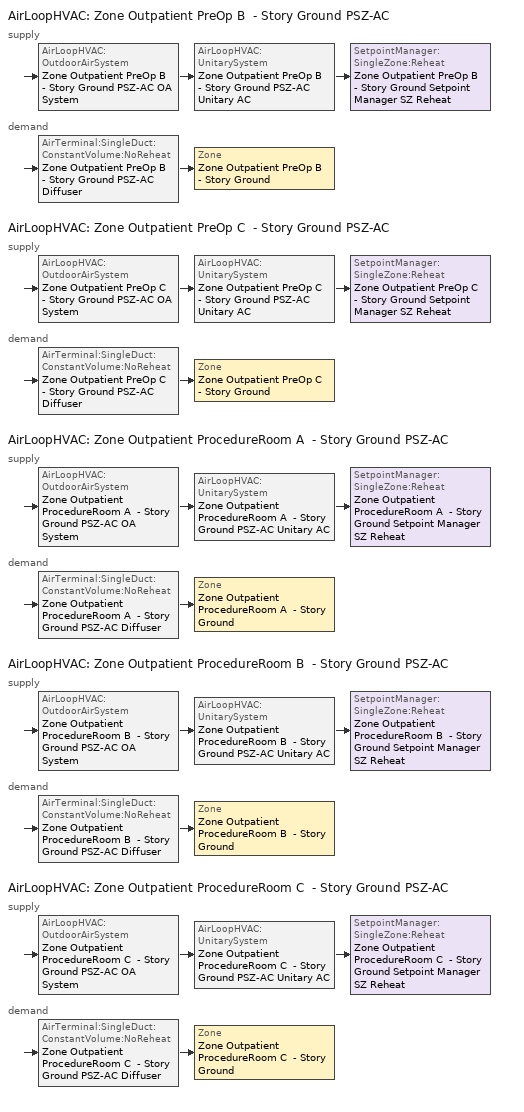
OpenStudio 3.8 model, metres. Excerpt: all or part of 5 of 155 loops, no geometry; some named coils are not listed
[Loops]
AirLoopHVAC 'Zone Outpatient PreOp B  - Story Ground PSZ-AC'
 supply: AirLoopHVAC:OutdoorAirSystem 'Zone Outpatient PreOp B  - Story Ground PSZ-AC OA System' > AirLoopHVAC:UnitarySystem 'Zone Outpatient PreOp B  - Story Ground PSZ-AC Unitary AC' > SetpointManager:SingleZone:Reheat 'Zone Outpatient PreOp B  - Story Ground Setpoint Manager SZ Reheat'
 demand: AirTerminal:SingleDuct:ConstantVolume:NoReheat 'Zone Outpatient PreOp B  - Story Ground PSZ-AC Diffuser' > Zone 'Zone Outpatient PreOp B  - Story Ground'
AirLoopHVAC 'Zone Outpatient PreOp C  - Story Ground PSZ-AC'
 supply: AirLoopHVAC:OutdoorAirSystem 'Zone Outpatient PreOp C  - Story Ground PSZ-AC OA System' > AirLoopHVAC:UnitarySystem 'Zone Outpatient PreOp C  - Story Ground PSZ-AC Unitary AC' > SetpointManager:SingleZone:Reheat 'Zone Outpatient PreOp C  - Story Ground Setpoint Manager SZ Reheat'
 demand: AirTerminal:SingleDuct:ConstantVolume:NoReheat 'Zone Outpatient PreOp C  - Story Ground PSZ-AC Diffuser' > Zone 'Zone Outpatient PreOp C  - Story Ground'
AirLoopHVAC 'Zone Outpatient ProcedureRoom A  - Story Ground PSZ-AC'
 supply: AirLoopHVAC:OutdoorAirSystem 'Zone Outpatient ProcedureRoom A  - Story Ground PSZ-AC OA System' > AirLoopHVAC:UnitarySystem 'Zone Outpatient ProcedureRoom A  - Story Ground PSZ-AC Unitary AC' > SetpointManager:SingleZone:Reheat 'Zone Outpatient ProcedureRoom A  - Story Ground Setpoint Manager SZ Reheat'
 demand: AirTerminal:SingleDuct:ConstantVolume:NoReheat 'Zone Outpatient ProcedureRoom A  - Story Ground PSZ-AC Diffuser' > Zone 'Zone Outpatient ProcedureRoom A  - Story Ground'
AirLoopHVAC 'Zone Outpatient ProcedureRoom B  - Story Ground PSZ-AC'
 supply: AirLoopHVAC:OutdoorAirSystem 'Zone Outpatient ProcedureRoom B  - Story Ground PSZ-AC OA System' > AirLoopHVAC:UnitarySystem 'Zone Outpatient ProcedureRoom B  - Story Ground PSZ-AC Unitary AC' > SetpointManager:SingleZone:Reheat 'Zone Outpatient ProcedureRoom B  - Story Ground Setpoint Manager SZ Reheat'
 demand: AirTerminal:SingleDuct:ConstantVolume:NoReheat 'Zone Outpatient ProcedureRoom B  - Story Ground PSZ-AC Diffuser' > Zone 'Zone Outpatient ProcedureRoom B  - Story Ground'
AirLoopHVAC 'Zone Outpatient ProcedureRoom C  - Story Ground PSZ-AC'
 supply: AirLoopHVAC:OutdoorAirSystem 'Zone Outpatient ProcedureRoom C  - Story Ground PSZ-AC OA System' > AirLoopHVAC:UnitarySystem 'Zone Outpatient ProcedureRoom C  - Story Ground PSZ-AC Unitary AC' > SetpointManager:SingleZone:Reheat 'Zone Outpatient ProcedureRoom C  - Story Ground Setpoint Manager SZ Reheat'
 demand: AirTerminal:SingleDuct:ConstantVolume:NoReheat 'Zone Outpatient ProcedureRoom C  - Story Ground PSZ-AC Diffuser' > Zone 'Zone Outpatient ProcedureRoom C  - Story Ground'
[Sizing:Zone] Zone Cooling Design Supply Air Temperature Input Method=SupplyAirTemperature; Zone Cooling Design Supply Air Temperature {C}=12.7778; Zone Cooling Design Supply Air Temperature Difference {deltaC}=11.11; Zone Heating Design Supply Air Temperature Input Method=SupplyAirTemperature; Zone Heating Design Supply Air Temperature {C}=50; Zone Heating Design Supply Air Temperature Difference {deltaC}=11.11; Zone Cooling Design Supply Air Humidity Ratio {kg-H2O/kg-air}=0.0085; Zone Heating Design Supply Air Humidity Ratio {kg-H2O/kg-air}=0.008; Cooling Design Air Flow Method=DesignDay; Heating Design Air Flow Method=DesignDay; Account for Dedicated Outdoor Air System=No; Dedicated Outdoor Air System Control Strategy=NeutralSupplyAir; Dedicated Outdoor Air Low Setpoint Temperature for Design {C}=autosize; Dedicated Outdoor Air High Setpoint Temperature for Design {C}=autosize; Zone Load Sizing Method=Sensible Load Only No Latent Load; Zone Latent Cooling Design Supply Air Humidity Ratio Input Method=HumidityRatioDifference; Zone Cooling Design Supply Air Humidity Ratio Difference {kgWater/kgDryAir}=0.005; Zone Latent Heating Design Supply Air Humidity Ratio Input Method=HumidityRatioDifference; Zone Humidification Design Supply Air Humidity Ratio Difference {kgWater/kgDryAir}=0.005
Zone Outpatient PreOp B  - Story Ground; Zone Outpatient PreOp C  - Story Ground; Zone Outpatient ProcedureRoom A  - Story Ground; Zone Outpatient ProcedureRoom B  - Story Ground; Zone Outpatient ProcedureRoom C  - Story Ground
[Zone equipment]
Zone Outpatient PreOp B  - Story Ground: Zone Outpatient PreOp B  - Story Ground PSZ-AC Diffuser
Zone Outpatient PreOp C  - Story Ground: Zone Outpatient PreOp C  - Story Ground PSZ-AC Diffuser
Zone Outpatient ProcedureRoom A  - Story Ground: Zone Outpatient ProcedureRoom A  - Story Ground PSZ-AC Diffuser
Zone Outpatient ProcedureRoom B  - Story Ground: Zone Outpatient ProcedureRoom B  - Story Ground PSZ-AC Diffuser
Zone Outpatient ProcedureRoom C  - Story Ground: Zone Outpatient ProcedureRoom C  - Story Ground PSZ-AC Diffuser
[AirLoopHVAC] Design Return Air Flow Fraction of Supply Air Flow=1
Name | Availability Schedule | Design Supply Air Flow Rate {m3/s}
Zone Outpatient PreOp B  - Story Ground PSZ-AC | Zone Outpatient PreOp B  - Story Ground PSZ-AC Occ Sch | 0.132337
Zone Outpatient PreOp C  - Story Ground PSZ-AC | Zone Outpatient PreOp C  - Story Ground PSZ-AC Occ Sch | 0.122443
Zone Outpatient ProcedureRoom A  - Story Ground PSZ-AC | Zone Outpatient ProcedureRoom A  - Story Ground PSZ-AC Occ Sch | 0.0571428
Zone Outpatient ProcedureRoom B  - Story Ground PSZ-AC | Zone Outpatient ProcedureRoom B  - Story Ground PSZ-AC Occ Sch | 0.0529669
Zone Outpatient ProcedureRoom C  - Story Ground PSZ-AC | Zone Outpatient ProcedureRoom C  - Story Ground PSZ-AC Occ Sch | 0.0571428
[Sizing:System] Type of Load to Size On=Sensible; Central Heating Maximum System Air Flow Ratio=1; Preheat Design Temperature {C}=7.22222; Preheat Design Humidity Ratio {kg-H2O/kg-Air}=0.008; Precool Design Temperature {C}=12.7778; Precool Design Humidity Ratio {kg-H2O/kg-Air}=0.008; Central Cooling Design Supply Air Temperature {C}=12.7778; Central Heating Design Supply Air Temperature {C}=50; Sizing Option=Coincident; 100% Outdoor Air in Cooling=No; 100% Outdoor Air in Heating=No; Central Cooling Design Supply Air Humidity Ratio {kg-H2O/kg-Air}=0.0085; Central Heating Design Supply Air Humidity Ratio {kg-H2O/kg-Air}=0.008; Cooling Design Air Flow Method=DesignDay; Heating Design Air Flow Method=DesignDay; System Outdoor Air Method=ZoneSum; Zone Maximum Outdoor Air Fraction=1; Cooling Supply Air Flow Rate Per Floor Area {m3/s-m2}=0.00996765; Cooling Fraction of Autosized Cooling Supply Air Flow Rate=1; Cooling Supply Air Flow Rate Per Unit Cooling Capacity {m3/s-W}=3.94755e-05; Heating Supply Air Flow Rate Per Floor Area {m3/s-m2}=0.00996765; Heating Fraction of Autosized Heating Supply Air Flow Rate=1; Heating Fraction of Autosized Cooling Supply Air Flow Rate=1; Heating Supply Air Flow Rate Per Unit Heating Capacity {m3/s-W}=3.15882e-05; Cooling Design Capacity Method=CoolingDesignCapacity; Cooling Design Capacity Per Floor Area {W/m2}=234.7; Fraction of Autosized Cooling Design Capacity=1; Heating Design Capacity Method=HeatingDesignCapacity; Heating Design Capacity Per Floor Area {W/m2}=157; Fraction of Autosized Heating Design Capacity=1; Central Cooling Capacity Control Method=OnOff; Occupant Diversity=1
Name | Design Outdoor Air Flow Rate {m3/s} | Cooling Design Capacity {W} | Heating Design Capacity {W}
Zone Outpatient PreOp B  - Story Ground PSZ-AC | 0.132337 | 2069.67 | 2612.57
Zone Outpatient PreOp C  - Story Ground PSZ-AC | 0.122443 | 1666.94 | 1688.52
Zone Outpatient ProcedureRoom A  - Story Ground PSZ-AC; Zone Outpatient ProcedureRoom C  - Story Ground PSZ-AC | 0.0571428 | 989.34 | 1568.41
Zone Outpatient ProcedureRoom B  - Story Ground PSZ-AC | 0.0529669 | 916.38 | 1450.53
[SetpointManager:SingleZone:Reheat] Minimum Supply Air Temperature {C}=12.7778; Maximum Supply Air Temperature {C}=50
Name | Control Zone | Setpoint Node or NodeList
Zone Outpatient PreOp B  - Story Ground Setpoint Manager SZ Reheat | Zone Outpatient PreOp B  - Story Ground | Zone Outpatient PreOp B  - Story Ground PSZ-AC Supply Outlet Node
Zone Outpatient PreOp C  - Story Ground Setpoint Manager SZ Reheat | Zone Outpatient PreOp C  - Story Ground | Zone Outpatient PreOp C  - Story Ground PSZ-AC Supply Outlet Node
Zone Outpatient ProcedureRoom A  - Story Ground Setpoint Manager SZ Reheat | Zone Outpatient ProcedureRoom A  - Story Ground | Zone Outpatient ProcedureRoom A  - Story Ground PSZ-AC Supply Outlet Node
Zone Outpatient ProcedureRoom B  - Story Ground Setpoint Manager SZ Reheat | Zone Outpatient ProcedureRoom B  - Story Ground | Zone Outpatient ProcedureRoom B  - Story Ground PSZ-AC Supply Outlet Node
Zone Outpatient ProcedureRoom C  - Story Ground Setpoint Manager SZ Reheat | Zone Outpatient ProcedureRoom C  - Story Ground | Zone Outpatient ProcedureRoom C  - Story Ground PSZ-AC Supply Outlet Node
[Coil:Heating:Electric] Availability Schedule=Always On Discrete; Efficiency=1
Name | Nominal Capacity {W}
Zone Outpatient PreOp B  - Story Ground PSZ-AC Electric Backup Htg Coil | 8398.33
Zone Outpatient PreOp C  - Story Ground PSZ-AC Electric Backup Htg Coil | 5467.57
Zone Outpatient ProcedureRoom A  - Story Ground PSZ-AC Electric Backup Htg Coil; Zone Outpatient ProcedureRoom C  - Story Ground PSZ-AC Electric Backup Htg Coil | 3699.77
Zone Outpatient ProcedureRoom B  - Story Ground PSZ-AC Electric Backup Htg Coil | 3428.86
[Coil:Cooling:DX:SingleSpeed] Availability Schedule=Always On Discrete; Rated COP {W/W}=3.14722; Rated Evaporator Fan Power Per Volume Flow Rate 2017 {W/(m3/s)}=773.3; Rated Evaporator Fan Power Per Volume Flow Rate 2023 {W/(m3/s)}=934.4; Total Cooling Capacity Function of Temperature Curve=DOE Ref DX Clg Coil Cool-Cap-fT; Total Cooling Capacity Function of Flow Fraction Curve=DOE Ref DX Clg Coil Cool-CAP-fFlow; Energy Input Ratio Function of Temperature Curve=DOE Ref DX Clg Coil Cool-EIR-fT; Energy Input Ratio Function of Flow Fraction Curve=DOE Ref DX Clg Coil Cool-EIR-fFlow; Part Load Fraction Correlation Curve=DOE Ref DX Clg Coil Cool-PLF-fPLR; Minimum Outdoor Dry-Bulb Temperature for Compressor Operation {C}=-25; Nominal Time for Condensate Removal to Begin {s}=0; Ratio of Initial Moisture Evaporation Rate and Steady State Latent Capacity=0; Maximum Cycling Rate {cycles/hr}=0; Latent Capacity Time Constant {s}=0; Condenser Type=AirCooled; Evaporative Condenser Effectiveness=0.9; Evaporative Condenser Air Flow Rate {m3/s}=autosize; Evaporative Condenser Pump Rated Power Consumption {W}=autosize; Crankcase Heater Capacity {W}=0; Maximum Outdoor Dry-Bulb Temperature for Crankcase Heater Operation {C}=10; Basin Heater Capacity {W/K}=0; Basin Heater Setpoint Temperature {C}=2
Name | Rated Total Cooling Capacity {W} | Rated Sensible Heat Ratio | Rated Air Flow Rate {m3/s}
Zone Outpatient PreOp B  - Story Ground PSZ-AC 1spd DX AC Clg Coil 8kBtu/hr 9.7SEER | 3146 | 0.715008 | 0.132337
Zone Outpatient PreOp C  - Story Ground PSZ-AC 1spd DX AC Clg Coil 7kBtu/hr 9.7SEER | 2450.18 | 0.776135 | 0.122443
Zone Outpatient ProcedureRoom A  - Story Ground PSZ-AC 1spd DX AC Clg Coil 5kBtu/hr 9.7SEER; Zone Outpatient ProcedureRoom C  - Story Ground PSZ-AC 1spd DX AC Clg Coil 5kBtu/hr 9.7SEER | 1418.99 | 0.701083 | 0.0571428
Zone Outpatient ProcedureRoom B  - Story Ground PSZ-AC 1spd DX AC Clg Coil 4kBtu/hr 9.7SEER | 1315.3 | 0.701083 | 0.0529669
[Fan:OnOff] Availability Schedule=Always On Discrete; Fan Total Efficiency=0.53625; Pressure Rise {Pa}=622.722; Motor Efficiency=0.825; Motor In Airstream Fraction=1
Name | Maximum Flow Rate {m3/s} | Fan Power Ratio Function of Speed Ratio Curve | Fan Efficiency Ratio Function of Speed Ratio Curve
Zone Outpatient PreOp B  - Story Ground PSZ-AC Fan | 0.132337 | Fan On Off Power Curve 49 | Fan On Off Efficiency Curve 49
Zone Outpatient PreOp C  - Story Ground PSZ-AC Fan | 0.122443 | Fan On Off Power Curve 50 | Fan On Off Efficiency Curve 50
Zone Outpatient ProcedureRoom A  - Story Ground PSZ-AC Fan | 0.0571428 | Fan On Off Power Curve 51 | Fan On Off Efficiency Curve 51
Zone Outpatient ProcedureRoom B  - Story Ground PSZ-AC Fan | 0.0529669 | Fan On Off Power Curve 52 | Fan On Off Efficiency Curve 52
Zone Outpatient ProcedureRoom C  - Story Ground PSZ-AC Fan | 0.0571428 | Fan On Off Power Curve 53 | Fan On Off Efficiency Curve 53
[AirLoopHVAC:UnitarySystem] Control Type=Load; Dehumidification Control Type=None; Availability Schedule=Always On Discrete; Fan Placement=DrawThrough; DX Heating Coil Sizing Ratio=1; Use DOAS DX Cooling Coil=No; DOAS DX Cooling Coil Leaving Minimum Air Temperature {C}=2; Latent Load Control=SensibleOnlyLoadControl; Supply Air Flow Rate Method During Cooling Operation=SupplyAirFlowRate; Supply Air Flow Rate Method During Heating Operation=SupplyAirFlowRate; Supply Air Flow Rate Method When No Cooling or Heating is Required=None; No Load Supply Air Flow Rate Control Set To Low Speed=Yes; Maximum Supply Air Temperature {C}=50; Maximum Outdoor Dry-Bulb Temperature for Supplemental Heater Operation {C}=21; Ancilliary On-Cycle Electric Power {W}=0; Ancilliary Off-Cycle Electric Power {W}=0
Name | Controlling Zone or Thermostat Location | Supply Fan | Supply Air Fan Operating Mode Schedule | Heating Coil | Cooling Coil | Supplemental Heating Coil | Supply Air Flow Rate During Cooling Operation {m3/s} | Supply Air Flow Rate During Heating Operation {m3/s}
Zone Outpatient PreOp B  - Story Ground PSZ-AC Unitary AC | Zone Outpatient PreOp B  - Story Ground | Zone Outpatient PreOp B  - Story Ground PSZ-AC Fan | Zone Outpatient PreOp B  - Story Ground PSZ-AC_night_fancycle_schedule | Zone Outpatient PreOp B  - Story Ground PSZ-AC Water Htg Coil | Zone Outpatient PreOp B  - Story Ground PSZ-AC 1spd DX AC Clg Coil 8kBtu/hr 9.7SEER | Zone Outpatient PreOp B  - Story Ground PSZ-AC Electric Backup Htg Coil | 0.132337 | 0.132337
Zone Outpatient PreOp C  - Story Ground PSZ-AC Unitary AC | Zone Outpatient PreOp C  - Story Ground | Zone Outpatient PreOp C  - Story Ground PSZ-AC Fan | Zone Outpatient PreOp C  - Story Ground PSZ-AC_night_fancycle_schedule | Zone Outpatient PreOp C  - Story Ground PSZ-AC Water Htg Coil | Zone Outpatient PreOp C  - Story Ground PSZ-AC 1spd DX AC Clg Coil 7kBtu/hr 9.7SEER | Zone Outpatient PreOp C  - Story Ground PSZ-AC Electric Backup Htg Coil | 0.122443 | 0.122443
Zone Outpatient ProcedureRoom A  - Story Ground PSZ-AC Unitary AC | Zone Outpatient ProcedureRoom A  - Story Ground | Zone Outpatient ProcedureRoom A  - Story Ground PSZ-AC Fan | Zone Outpatient ProcedureRoom A  - Story Ground PSZ-AC_night_fancycle_schedule | Zone Outpatient ProcedureRoom A  - Story Ground PSZ-AC Water Htg Coil | Zone Outpatient ProcedureRoom A  - Story Ground PSZ-AC 1spd DX AC Clg Coil 5kBtu/hr 9.7SEER | Zone Outpatient ProcedureRoom A  - Story Ground PSZ-AC Electric Backup Htg Coil | 0.0571428 | 0.0571428
Zone Outpatient ProcedureRoom B  - Story Ground PSZ-AC Unitary AC | Zone Outpatient ProcedureRoom B  - Story Ground | Zone Outpatient ProcedureRoom B  - Story Ground PSZ-AC Fan | Zone Outpatient ProcedureRoom B  - Story Ground PSZ-AC_night_fancycle_schedule | Zone Outpatient ProcedureRoom B  - Story Ground PSZ-AC Water Htg Coil | Zone Outpatient ProcedureRoom B  - Story Ground PSZ-AC 1spd DX AC Clg Coil 4kBtu/hr 9.7SEER | Zone Outpatient ProcedureRoom B  - Story Ground PSZ-AC Electric Backup Htg Coil | 0.0529669 | 0.0529669
Zone Outpatient ProcedureRoom C  - Story Ground PSZ-AC Unitary AC | Zone Outpatient ProcedureRoom C  - Story Ground | Zone Outpatient ProcedureRoom C  - Story Ground PSZ-AC Fan | Zone Outpatient ProcedureRoom C  - Story Ground PSZ-AC_night_fancycle_schedule | Zone Outpatient ProcedureRoom C  - Story Ground PSZ-AC Water Htg Coil | Zone Outpatient ProcedureRoom C  - Story Ground PSZ-AC 1spd DX AC Clg Coil 5kBtu/hr 9.7SEER | Zone Outpatient ProcedureRoom C  - Story Ground PSZ-AC Electric Backup Htg Coil | 0.0571428 | 0.0571428
[Controller:OutdoorAir] Economizer Control Type=NoEconomizer; Economizer Control Action Type=ModulateFlow; Economizer Maximum Limit Dry-Bulb Temperature {C}=28; Economizer Maximum Limit Enthalpy {J/kg}=64000; Lockout Type=LockoutWithCompressor; Minimum Limit Type=FixedMinimum; High Humidity Control=No; Heat Recovery Bypass Control Type=BypassWhenWithinEconomizerLimits; Economizer Operation Staging=InterlockedWithMechanicalCooling
Name | Minimum Outdoor Air Flow Rate {m3/s} | Maximum Outdoor Air Flow Rate {m3/s} | Minimum Outdoor Air Schedule | Controller Mechanical Ventilation
Zone Outpatient PreOp B  - Story Ground PSZ-AC OA System Controller | 0.0361823 | 0.132337 | Zone Outpatient PreOp B  - Story Ground PSZ-AC_night_novent_schedule | Controller Mechanical Ventilation 50
Zone Outpatient PreOp C  - Story Ground PSZ-AC OA System Controller | 0.0233848 | 0.122443 | Zone Outpatient PreOp C  - Story Ground PSZ-AC_night_novent_schedule | Controller Mechanical Ventilation 51
Zone Outpatient ProcedureRoom A  - Story Ground PSZ-AC OA System Controller | 0.0217213 | 0.0571428 | Zone Outpatient ProcedureRoom A  - Story Ground PSZ-AC_night_novent_schedule | Controller Mechanical Ventilation 52
Zone Outpatient ProcedureRoom B  - Story Ground PSZ-AC OA System Controller | 0.0200888 | 0.0529669 | Zone Outpatient ProcedureRoom B  - Story Ground PSZ-AC_night_novent_schedule | Controller Mechanical Ventilation 53
Zone Outpatient ProcedureRoom C  - Story Ground PSZ-AC OA System Controller | 0.0217213 | 0.0571428 | Zone Outpatient ProcedureRoom C  - Story Ground PSZ-AC_night_novent_schedule | Controller Mechanical Ventilation 54
[Controller:MechanicalVentilation] Availability Schedule=Always On Discrete
Controller Mechanical Ventilation 50; Controller Mechanical Ventilation 51; Controller Mechanical Ventilation 52; Controller Mechanical Ventilation 53; Controller Mechanical Ventilation 54
[AirLoopHVAC:OutdoorAirSystem]
Name | Controller
Zone Outpatient PreOp B  - Story Ground PSZ-AC OA System | Zone Outpatient PreOp B  - Story Ground PSZ-AC OA System Controller
Zone Outpatient PreOp C  - Story Ground PSZ-AC OA System | Zone Outpatient PreOp C  - Story Ground PSZ-AC OA System Controller
Zone Outpatient ProcedureRoom A  - Story Ground PSZ-AC OA System | Zone Outpatient ProcedureRoom A  - Story Ground PSZ-AC OA System Controller
Zone Outpatient ProcedureRoom B  - Story Ground PSZ-AC OA System | Zone Outpatient ProcedureRoom B  - Story Ground PSZ-AC OA System Controller
Zone Outpatient ProcedureRoom C  - Story Ground PSZ-AC OA System | Zone Outpatient ProcedureRoom C  - Story Ground PSZ-AC OA System Controller
[AirTerminal:SingleDuct:ConstantVolume:NoReheat] Availability Schedule=Always On Discrete
Name | Maximum Air Flow Rate {m3/s}
Zone Outpatient PreOp B  - Story Ground PSZ-AC Diffuser | 0.132337
Zone Outpatient PreOp C  - Story Ground PSZ-AC Diffuser | 0.122443
Zone Outpatient ProcedureRoom A  - Story Ground PSZ-AC Diffuser; Zone Outpatient ProcedureRoom C  - Story Ground PSZ-AC Diffuser | 0.0571428
Zone Outpatient ProcedureRoom B  - Story Ground PSZ-AC Diffuser | 0.0529669
[Schedule:Ruleset]
Name | Default Day Schedule | Summer Design Day Schedule | Winter Design Day Schedule
Zone Outpatient PreOp B  - Story Ground PSZ-AC Occ Sch | Zone Outpatient PreOp B  - Story Ground PSZ-AC Occ Sch Default | Zone Outpatient PreOp B  - Story Ground PSZ-AC Occ Sch Summer Design Day | Zone Outpatient PreOp B  - Story Ground PSZ-AC Occ Sch Winter Design Day
Zone Outpatient PreOp C  - Story Ground PSZ-AC Occ Sch | Zone Outpatient PreOp C  - Story Ground PSZ-AC Occ Sch Default | Zone Outpatient PreOp C  - Story Ground PSZ-AC Occ Sch Summer Design Day | Zone Outpatient PreOp C  - Story Ground PSZ-AC Occ Sch Winter Design Day
Zone Outpatient ProcedureRoom A  - Story Ground PSZ-AC Occ Sch | Zone Outpatient ProcedureRoom A  - Story Ground PSZ-AC Occ Sch Default | Zone Outpatient ProcedureRoom A  - Story Ground PSZ-AC Occ Sch Summer Design Day | Zone Outpatient ProcedureRoom A  - Story Ground PSZ-AC Occ Sch Winter Design Day
Zone Outpatient ProcedureRoom B  - Story Ground PSZ-AC Occ Sch | Zone Outpatient ProcedureRoom B  - Story Ground PSZ-AC Occ Sch Default | Zone Outpatient ProcedureRoom B  - Story Ground PSZ-AC Occ Sch Summer Design Day | Zone Outpatient ProcedureRoom B  - Story Ground PSZ-AC Occ Sch Winter Design Day
Zone Outpatient ProcedureRoom C  - Story Ground PSZ-AC Occ Sch | Zone Outpatient ProcedureRoom C  - Story Ground PSZ-AC Occ Sch Default | Zone Outpatient ProcedureRoom C  - Story Ground PSZ-AC Occ Sch Summer Design Day | Zone Outpatient ProcedureRoom C  - Story Ground PSZ-AC Occ Sch Winter Design Day
Zone Outpatient PreOp B  - Story Ground PSZ-AC_night_novent_schedule | Zone Outpatient PreOp B  - Story Ground PSZ-AC Occ Sch Default 2 | Zone Outpatient PreOp B  - Story Ground PSZ-AC Occ Sch Summer Design Day 2 | Zone Outpatient PreOp B  - Story Ground PSZ-AC Occ Sch Winter Design Day 2
Zone Outpatient PreOp B  - Story Ground PSZ-AC_night_fancycle_schedule | Zone Outpatient PreOp B  - Story Ground PSZ-AC Occ Sch Default 3 | Zone Outpatient PreOp B  - Story Ground PSZ-AC Occ Sch Summer Design Day 3 | Zone Outpatient PreOp B  - Story Ground PSZ-AC Occ Sch Winter Design Day 3
Zone Outpatient PreOp C  - Story Ground PSZ-AC_night_novent_schedule | Zone Outpatient PreOp C  - Story Ground PSZ-AC Occ Sch Default 2 | Zone Outpatient PreOp C  - Story Ground PSZ-AC Occ Sch Summer Design Day 2 | Zone Outpatient PreOp C  - Story Ground PSZ-AC Occ Sch Winter Design Day 2
Zone Outpatient PreOp C  - Story Ground PSZ-AC_night_fancycle_schedule | Zone Outpatient PreOp C  - Story Ground PSZ-AC Occ Sch Default 3 | Zone Outpatient PreOp C  - Story Ground PSZ-AC Occ Sch Summer Design Day 3 | Zone Outpatient PreOp C  - Story Ground PSZ-AC Occ Sch Winter Design Day 3
Zone Outpatient ProcedureRoom A  - Story Ground PSZ-AC_night_novent_schedule | Zone Outpatient ProcedureRoom A  - Story Ground PSZ-AC Occ Sch Default 2 | Zone Outpatient ProcedureRoom A  - Story Ground PSZ-AC Occ Sch Summer Design Day 2 | Zone Outpatient ProcedureRoom A  - Story Ground PSZ-AC Occ Sch Winter Design Day 2
Zone Outpatient ProcedureRoom A  - Story Ground PSZ-AC_night_fancycle_schedule | Zone Outpatient ProcedureRoom A  - Story Ground PSZ-AC Occ Sch Default 3 | Zone Outpatient ProcedureRoom A  - Story Ground PSZ-AC Occ Sch Summer Design Day 3 | Zone Outpatient ProcedureRoom A  - Story Ground PSZ-AC Occ Sch Winter Design Day 3
Zone Outpatient ProcedureRoom B  - Story Ground PSZ-AC_night_novent_schedule | Zone Outpatient ProcedureRoom B  - Story Ground PSZ-AC Occ Sch Default 2 | Zone Outpatient ProcedureRoom B  - Story Ground PSZ-AC Occ Sch Summer Design Day 2 | Zone Outpatient ProcedureRoom B  - Story Ground PSZ-AC Occ Sch Winter Design Day 2
Zone Outpatient ProcedureRoom B  - Story Ground PSZ-AC_night_fancycle_schedule | Zone Outpatient ProcedureRoom B  - Story Ground PSZ-AC Occ Sch Default 3 | Zone Outpatient ProcedureRoom B  - Story Ground PSZ-AC Occ Sch Summer Design Day 3 | Zone Outpatient ProcedureRoom B  - Story Ground PSZ-AC Occ Sch Winter Design Day 3
Zone Outpatient ProcedureRoom C  - Story Ground PSZ-AC_night_novent_schedule | Zone Outpatient ProcedureRoom C  - Story Ground PSZ-AC Occ Sch Default 2 | Zone Outpatient ProcedureRoom C  - Story Ground PSZ-AC Occ Sch Summer Design Day 2 | Zone Outpatient ProcedureRoom C  - Story Ground PSZ-AC Occ Sch Winter Design Day 2
Zone Outpatient ProcedureRoom C  - Story Ground PSZ-AC_night_fancycle_schedule | Zone Outpatient ProcedureRoom C  - Story Ground PSZ-AC Occ Sch Default 3 | Zone Outpatient ProcedureRoom C  - Story Ground PSZ-AC Occ Sch Summer Design Day 3 | Zone Outpatient ProcedureRoom C  - Story Ground PSZ-AC Occ Sch Winter Design Day 3
[Schedule:Day]
Zone Outpatient PreOp B  - Story Ground PSZ-AC Occ Sch Default; Zone Outpatient PreOp C  - Story Ground PSZ-AC Occ Sch Default; Zone Outpatient ProcedureRoom A  - Story Ground PSZ-AC Occ Sch Default; Zone Outpatient ProcedureRoom B  - Story Ground PSZ-AC Occ Sch Default; Zone Outpatient ProcedureRoom C  - Story Ground PSZ-AC Occ Sch Default; Zone Outpatient PreOp B  - Story Ground PSZ-AC Occ Sch Default 2; Zone Outpatient PreOp B  - Story Ground PSZ-AC Occ Sch Default 3; Zone Outpatient PreOp C  - Story Ground PSZ-AC Occ Sch Default 2; Zone Outpatient PreOp C  - Story Ground PSZ-AC Occ Sch Default 3; Zone Outpatient ProcedureRoom A  - Story Ground PSZ-AC Occ Sch Default 2; Zone Outpatient ProcedureRoom A  - Story Ground PSZ-AC Occ Sch Default 3; Zone Outpatient ProcedureRoom B  - Story Ground PSZ-AC Occ Sch Default 2; Zone Outpatient ProcedureRoom B  - Story Ground PSZ-AC Occ Sch Default 3; Zone Outpatient ProcedureRoom C  - Story Ground PSZ-AC Occ Sch Default 2; Zone Outpatient ProcedureRoom C  - Story Ground PSZ-AC Occ Sch Default 3: 9, 15, 0, 18, 30, 1, 24, 0, 0
Zone Outpatient PreOp B  - Story Ground PSZ-AC Occ Sch Winter Design Day; Zone Outpatient PreOp B  - Story Ground PSZ-AC Occ Sch Summer Design Day; Zone Outpatient PreOp C  - Story Ground PSZ-AC Occ Sch Winter Design Day; Zone Outpatient PreOp C  - Story Ground PSZ-AC Occ Sch Summer Design Day; Zone Outpatient ProcedureRoom A  - Story Ground PSZ-AC Occ Sch Winter Design Day; Zone Outpatient ProcedureRoom A  - Story Ground PSZ-AC Occ Sch Summer Design Day; Zone Outpatient ProcedureRoom B  - Story Ground PSZ-AC Occ Sch Winter Design Day; Zone Outpatient ProcedureRoom B  - Story Ground PSZ-AC Occ Sch Summer Design Day; Zone Outpatient ProcedureRoom C  - Story Ground PSZ-AC Occ Sch Winter Design Day; Zone Outpatient ProcedureRoom C  - Story Ground PSZ-AC Occ Sch Summer Design Day; Zone Outpatient PreOp B  - Story Ground PSZ-AC Occ Sch Summer Design Day 2; Zone Outpatient PreOp B  - Story Ground PSZ-AC Occ Sch Winter Design Day 2; Zone Outpatient PreOp B  - Story Ground PSZ-AC Occ Sch Summer Design Day 3; Zone Outpatient PreOp B  - Story Ground PSZ-AC Occ Sch Winter Design Day 3; Zone Outpatient PreOp C  - Story Ground PSZ-AC Occ Sch Summer Design Day 2; Zone Outpatient PreOp C  - Story Ground PSZ-AC Occ Sch Winter Design Day 2; Zone Outpatient PreOp C  - Story Ground PSZ-AC Occ Sch Summer Design Day 3; Zone Outpatient PreOp C  - Story Ground PSZ-AC Occ Sch Winter Design Day 3; Zone Outpatient ProcedureRoom A  - Story Ground PSZ-AC Occ Sch Summer Design Day 2; Zone Outpatient ProcedureRoom A  - Story Ground PSZ-AC Occ Sch Winter Design Day 2; Zone Outpatient ProcedureRoom A  - Story Ground PSZ-AC Occ Sch Summer Design Day 3; Zone Outpatient ProcedureRoom A  - Story Ground PSZ-AC Occ Sch Winter Design Day 3; Zone Outpatient ProcedureRoom B  - Story Ground PSZ-AC Occ Sch Summer Design Day 2; Zone Outpatient ProcedureRoom B  - Story Ground PSZ-AC Occ Sch Winter Design Day 2; Zone Outpatient ProcedureRoom B  - Story Ground PSZ-AC Occ Sch Summer Design Day 3; Zone Outpatient ProcedureRoom B  - Story Ground PSZ-AC Occ Sch Winter Design Day 3; Zone Outpatient ProcedureRoom C  - Story Ground PSZ-AC Occ Sch Summer Design Day 2; Zone Outpatient ProcedureRoom C  - Story Ground PSZ-AC Occ Sch Winter Design Day 2; Zone Outpatient ProcedureRoom C  - Story Ground PSZ-AC Occ Sch Summer Design Day 3; Zone Outpatient ProcedureRoom C  - Story Ground PSZ-AC Occ Sch Winter Design Day 3: 24, 0, 1
Zone Outpatient PreOp B  - Story Ground PSZ-AC Occ Sch Saturday; Zone Outpatient PreOp C  - Story Ground PSZ-AC Occ Sch Saturday; Zone Outpatient ProcedureRoom A  - Story Ground PSZ-AC Occ Sch Saturday; Zone Outpatient ProcedureRoom B  - Story Ground PSZ-AC Occ Sch Saturday; Zone Outpatient ProcedureRoom C  - Story Ground PSZ-AC Occ Sch Saturday; Zone Outpatient PreOp B  - Story Ground PSZ-AC Occ Sch Saturday 2; Zone Outpatient PreOp B  - Story Ground PSZ-AC Occ Sch Saturday 3; Zone Outpatient PreOp C  - Story Ground PSZ-AC Occ Sch Saturday 2; Zone Outpatient PreOp C  - Story Ground PSZ-AC Occ Sch Saturday 3; Zone Outpatient ProcedureRoom A  - Story Ground PSZ-AC Occ Sch Saturday 2; Zone Outpatient ProcedureRoom A  - Story Ground PSZ-AC Occ Sch Saturday 3; Zone Outpatient ProcedureRoom B  - Story Ground PSZ-AC Occ Sch Saturday 2; Zone Outpatient ProcedureRoom B  - Story Ground PSZ-AC Occ Sch Saturday 3; Zone Outpatient ProcedureRoom C  - Story Ground PSZ-AC Occ Sch Saturday 2; Zone Outpatient ProcedureRoom C  - Story Ground PSZ-AC Occ Sch Saturday 3: 10, 30, 0, 18, 45, 1, 24, 0, 0
Zone Outpatient PreOp B  - Story Ground PSZ-AC Occ Sch Sunday; Zone Outpatient PreOp C  - Story Ground PSZ-AC Occ Sch Sunday; Zone Outpatient ProcedureRoom A  - Story Ground PSZ-AC Occ Sch Sunday; Zone Outpatient ProcedureRoom B  - Story Ground PSZ-AC Occ Sch Sunday; Zone Outpatient ProcedureRoom C  - Story Ground PSZ-AC Occ Sch Sunday; Zone Outpatient PreOp B  - Story Ground PSZ-AC Occ Sch Sunday 2; Zone Outpatient PreOp B  - Story Ground PSZ-AC Occ Sch Sunday 3; Zone Outpatient PreOp C  - Story Ground PSZ-AC Occ Sch Sunday 2; Zone Outpatient PreOp C  - Story Ground PSZ-AC Occ Sch Sunday 3; Zone Outpatient ProcedureRoom A  - Story Ground PSZ-AC Occ Sch Sunday 2; Zone Outpatient ProcedureRoom A  - Story Ground PSZ-AC Occ Sch Sunday 3; Zone Outpatient ProcedureRoom B  - Story Ground PSZ-AC Occ Sch Sunday 2; Zone Outpatient ProcedureRoom B  - Story Ground PSZ-AC Occ Sch Sunday 3; Zone Outpatient ProcedureRoom C  - Story Ground PSZ-AC Occ Sch Sunday 2; Zone Outpatient ProcedureRoom C  - Story Ground PSZ-AC Occ Sch Sunday 3: 24, 0, 0
[Schedule:Rule] Date Specification Type=DateRange; Start Month=1; Start Day=1; End Month=12; End Day=31
Name | Schedule Ruleset | Rule Order | Day Schedule | Apply Saturday | Apply Sunday
Zone Outpatient PreOp B  - Story Ground PSZ-AC Occ Sch Saturday Rule | Zone Outpatient PreOp B  - Story Ground PSZ-AC Occ Sch | 1 | Zone Outpatient PreOp B  - Story Ground PSZ-AC Occ Sch Saturday | Yes
Zone Outpatient PreOp B  - Story Ground PSZ-AC Occ Sch Sunday Rule | Zone Outpatient PreOp B  - Story Ground PSZ-AC Occ Sch | 0 | Zone Outpatient PreOp B  - Story Ground PSZ-AC Occ Sch Sunday |  | Yes
Zone Outpatient PreOp C  - Story Ground PSZ-AC Occ Sch Saturday Rule | Zone Outpatient PreOp C  - Story Ground PSZ-AC Occ Sch | 1 | Zone Outpatient PreOp C  - Story Ground PSZ-AC Occ Sch Saturday | Yes
Zone Outpatient PreOp C  - Story Ground PSZ-AC Occ Sch Sunday Rule | Zone Outpatient PreOp C  - Story Ground PSZ-AC Occ Sch | 0 | Zone Outpatient PreOp C  - Story Ground PSZ-AC Occ Sch Sunday |  | Yes
Zone Outpatient ProcedureRoom A  - Story Ground PSZ-AC Occ Sch Saturday Rule | Zone Outpatient ProcedureRoom A  - Story Ground PSZ-AC Occ Sch | 1 | Zone Outpatient ProcedureRoom A  - Story Ground PSZ-AC Occ Sch Saturday | Yes
Zone Outpatient ProcedureRoom A  - Story Ground PSZ-AC Occ Sch Sunday Rule | Zone Outpatient ProcedureRoom A  - Story Ground PSZ-AC Occ Sch | 0 | Zone Outpatient ProcedureRoom A  - Story Ground PSZ-AC Occ Sch Sunday |  | Yes
Zone Outpatient ProcedureRoom B  - Story Ground PSZ-AC Occ Sch Saturday Rule | Zone Outpatient ProcedureRoom B  - Story Ground PSZ-AC Occ Sch | 1 | Zone Outpatient ProcedureRoom B  - Story Ground PSZ-AC Occ Sch Saturday | Yes
Zone Outpatient ProcedureRoom B  - Story Ground PSZ-AC Occ Sch Sunday Rule | Zone Outpatient ProcedureRoom B  - Story Ground PSZ-AC Occ Sch | 0 | Zone Outpatient ProcedureRoom B  - Story Ground PSZ-AC Occ Sch Sunday |  | Yes
Zone Outpatient ProcedureRoom C  - Story Ground PSZ-AC Occ Sch Saturday Rule | Zone Outpatient ProcedureRoom C  - Story Ground PSZ-AC Occ Sch | 1 | Zone Outpatient ProcedureRoom C  - Story Ground PSZ-AC Occ Sch Saturday | Yes
Zone Outpatient ProcedureRoom C  - Story Ground PSZ-AC Occ Sch Sunday Rule | Zone Outpatient ProcedureRoom C  - Story Ground PSZ-AC Occ Sch | 0 | Zone Outpatient ProcedureRoom C  - Story Ground PSZ-AC Occ Sch Sunday |  | Yes
Zone Outpatient PreOp B  - Story Ground PSZ-AC Occ Sch Sunday Rule 2 | Zone Outpatient PreOp B  - Story Ground PSZ-AC_night_novent_schedule | 0 | Zone Outpatient PreOp B  - Story Ground PSZ-AC Occ Sch Sunday 2 |  | Yes
Zone Outpatient PreOp B  - Story Ground PSZ-AC Occ Sch Saturday Rule 2 | Zone Outpatient PreOp B  - Story Ground PSZ-AC_night_novent_schedule | 1 | Zone Outpatient PreOp B  - Story Ground PSZ-AC Occ Sch Saturday 2 | Yes
Zone Outpatient PreOp B  - Story Ground PSZ-AC Occ Sch Sunday Rule 3 | Zone Outpatient PreOp B  - Story Ground PSZ-AC_night_fancycle_schedule | 0 | Zone Outpatient PreOp B  - Story Ground PSZ-AC Occ Sch Sunday 3 |  | Yes
Zone Outpatient PreOp B  - Story Ground PSZ-AC Occ Sch Saturday Rule 3 | Zone Outpatient PreOp B  - Story Ground PSZ-AC_night_fancycle_schedule | 1 | Zone Outpatient PreOp B  - Story Ground PSZ-AC Occ Sch Saturday 3 | Yes
Zone Outpatient PreOp C  - Story Ground PSZ-AC Occ Sch Sunday Rule 2 | Zone Outpatient PreOp C  - Story Ground PSZ-AC_night_novent_schedule | 0 | Zone Outpatient PreOp C  - Story Ground PSZ-AC Occ Sch Sunday 2 |  | Yes
Zone Outpatient PreOp C  - Story Ground PSZ-AC Occ Sch Saturday Rule 2 | Zone Outpatient PreOp C  - Story Ground PSZ-AC_night_novent_schedule | 1 | Zone Outpatient PreOp C  - Story Ground PSZ-AC Occ Sch Saturday 2 | Yes
Zone Outpatient PreOp C  - Story Ground PSZ-AC Occ Sch Sunday Rule 3 | Zone Outpatient PreOp C  - Story Ground PSZ-AC_night_fancycle_schedule | 0 | Zone Outpatient PreOp C  - Story Ground PSZ-AC Occ Sch Sunday 3 |  | Yes
Zone Outpatient PreOp C  - Story Ground PSZ-AC Occ Sch Saturday Rule 3 | Zone Outpatient PreOp C  - Story Ground PSZ-AC_night_fancycle_schedule | 1 | Zone Outpatient PreOp C  - Story Ground PSZ-AC Occ Sch Saturday 3 | Yes
Zone Outpatient ProcedureRoom A  - Story Ground PSZ-AC Occ Sch Sunday Rule 2 | Zone Outpatient ProcedureRoom A  - Story Ground PSZ-AC_night_novent_schedule | 0 | Zone Outpatient ProcedureRoom A  - Story Ground PSZ-AC Occ Sch Sunday 2 |  | Yes
Zone Outpatient ProcedureRoom A  - Story Ground PSZ-AC Occ Sch Saturday Rule 2 | Zone Outpatient ProcedureRoom A  - Story Ground PSZ-AC_night_novent_schedule | 1 | Zone Outpatient ProcedureRoom A  - Story Ground PSZ-AC Occ Sch Saturday 2 | Yes
Zone Outpatient ProcedureRoom A  - Story Ground PSZ-AC Occ Sch Sunday Rule 3 | Zone Outpatient ProcedureRoom A  - Story Ground PSZ-AC_night_fancycle_schedule | 0 | Zone Outpatient ProcedureRoom A  - Story Ground PSZ-AC Occ Sch Sunday 3 |  | Yes
Zone Outpatient ProcedureRoom A  - Story Ground PSZ-AC Occ Sch Saturday Rule 3 | Zone Outpatient ProcedureRoom A  - Story Ground PSZ-AC_night_fancycle_schedule | 1 | Zone Outpatient ProcedureRoom A  - Story Ground PSZ-AC Occ Sch Saturday 3 | Yes
Zone Outpatient ProcedureRoom B  - Story Ground PSZ-AC Occ Sch Sunday Rule 2 | Zone Outpatient ProcedureRoom B  - Story Ground PSZ-AC_night_novent_schedule | 0 | Zone Outpatient ProcedureRoom B  - Story Ground PSZ-AC Occ Sch Sunday 2 |  | Yes
Zone Outpatient ProcedureRoom B  - Story Ground PSZ-AC Occ Sch Saturday Rule 2 | Zone Outpatient ProcedureRoom B  - Story Ground PSZ-AC_night_novent_schedule | 1 | Zone Outpatient ProcedureRoom B  - Story Ground PSZ-AC Occ Sch Saturday 2 | Yes
Zone Outpatient ProcedureRoom B  - Story Ground PSZ-AC Occ Sch Sunday Rule 3 | Zone Outpatient ProcedureRoom B  - Story Ground PSZ-AC_night_fancycle_schedule | 0 | Zone Outpatient ProcedureRoom B  - Story Ground PSZ-AC Occ Sch Sunday 3 |  | Yes
Zone Outpatient ProcedureRoom B  - Story Ground PSZ-AC Occ Sch Saturday Rule 3 | Zone Outpatient ProcedureRoom B  - Story Ground PSZ-AC_night_fancycle_schedule | 1 | Zone Outpatient ProcedureRoom B  - Story Ground PSZ-AC Occ Sch Saturday 3 | Yes
Zone Outpatient ProcedureRoom C  - Story Ground PSZ-AC Occ Sch Sunday Rule 2 | Zone Outpatient ProcedureRoom C  - Story Ground PSZ-AC_night_novent_schedule | 0 | Zone Outpatient ProcedureRoom C  - Story Ground PSZ-AC Occ Sch Sunday 2 |  | Yes
Zone Outpatient ProcedureRoom C  - Story Ground PSZ-AC Occ Sch Saturday Rule 2 | Zone Outpatient ProcedureRoom C  - Story Ground PSZ-AC_night_novent_schedule | 1 | Zone Outpatient ProcedureRoom C  - Story Ground PSZ-AC Occ Sch Saturday 2 | Yes
Zone Outpatient ProcedureRoom C  - Story Ground PSZ-AC Occ Sch Sunday Rule 3 | Zone Outpatient ProcedureRoom C  - Story Ground PSZ-AC_night_fancycle_schedule | 0 | Zone Outpatient ProcedureRoom C  - Story Ground PSZ-AC Occ Sch Sunday 3 |  | Yes
Zone Outpatient ProcedureRoom C  - Story Ground PSZ-AC Occ Sch Saturday Rule 3 | Zone Outpatient ProcedureRoom C  - Story Ground PSZ-AC_night_fancycle_schedule | 1 | Zone Outpatient ProcedureRoom C  - Story Ground PSZ-AC Occ Sch Saturday 3 | Yes
[Schedule:Constant]
Always On Discrete: Value=1
[Curve:Exponent] Coefficient1 Constant=1; Coefficient2 Constant=0; Coefficient3 Constant=0; Minimum Value of x=0; Maximum Value of x=1
Fan On Off Power Curve 49; Fan On Off Power Curve 50; Fan On Off Power Curve 51; Fan On Off Power Curve 52; Fan On Off Power Curve 53
[Curve:Cubic] Coefficient1 Constant=1; Coefficient2 x=0; Coefficient3 x**2=0; Coefficient4 x**3=0
Name | Minimum Value of x | Maximum Value of x
Fan On Off Efficiency Curve 49; Fan On Off Efficiency Curve 50; Fan On Off Efficiency Curve 51; Fan On Off Efficiency Curve 52; Fan On Off Efficiency Curve 53 | 0 | 1
DOE Ref DX Clg Coil Cool-CAP-fFlow; DOE Ref DX Clg Coil Cool-EIR-fFlow | -100 | 100
[Curve:Biquadratic] Minimum Value of x=-100; Maximum Value of x=100; Minimum Value of y=-100; Maximum Value of y=100
Name | Coefficient1 Constant | Coefficient2 x | Coefficient3 x**2 | Coefficient4 y | Coefficient5 y**2 | Coefficient6 x*y
DOE Ref DX Clg Coil Cool-Cap-fT | 0.971212 | -0.0152755 | 0.00144345 | -0.00039321 | -6.8364e-06 | -0.000290596
DOE Ref DX Clg Coil Cool-EIR-fT | 0.286871 | 0.0239022 | -0.000810648 | 0.0134585 | 0.000338936 | -0.000487004
[Curve:Quadratic]
DOE Ref DX Clg Coil Cool-PLF-fPLR: Coefficient1 Constant=0.909496; Coefficient2 x=0.0986477; Coefficient3 x**2=-0.00819488; Minimum Value of x=0; Maximum Value of x=1
